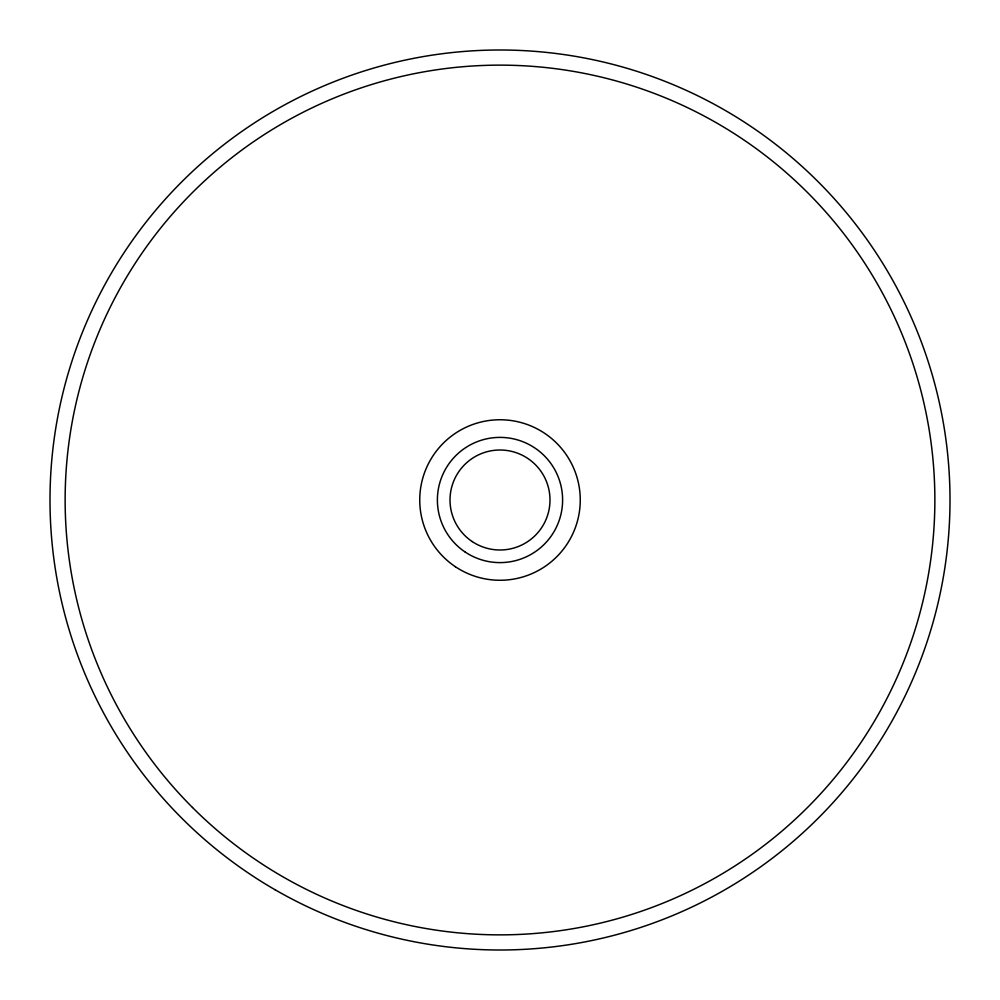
<?xml version="1.0" encoding="UTF-8"?>
<svg xmlns="http://www.w3.org/2000/svg" width="1000" height="1000" viewBox="0 0 1000 1000"><rect width="100%" height="100%" fill="white"/><g stroke="black" fill="none" stroke-linecap="round" stroke-linejoin="round"><path stroke-width="1.5" d="M275 889.712A450 450 0 0 0 950 500A450 450 0 0 0 275 110.288A450 450 0 0 0 275 889.712M465.2 552.05A62.613 62.613 0 0 0 562.475 504.113A62.613 62.613 0 0 0 472.325 443.837A62.613 62.613 0 0 0 465.2 552.05M192.5 807.5A434.875 434.875 0 0 0 920.05 612.55A434.875 434.875 0 0 0 387.45 79.95A434.875 434.875 0 0 0 192.5 807.5M472.212 541.562A50 50 0 0 0 549.888 503.288A50 50 0 0 0 477.9 455.15A50 50 0 0 0 472.212 541.562M455.387 566.725A80.262 80.262 0 0 0 580.087 505.275A80.262 80.262 0 0 0 464.525 428.013A80.262 80.262 0 0 0 455.387 566.725"/></g></svg>
